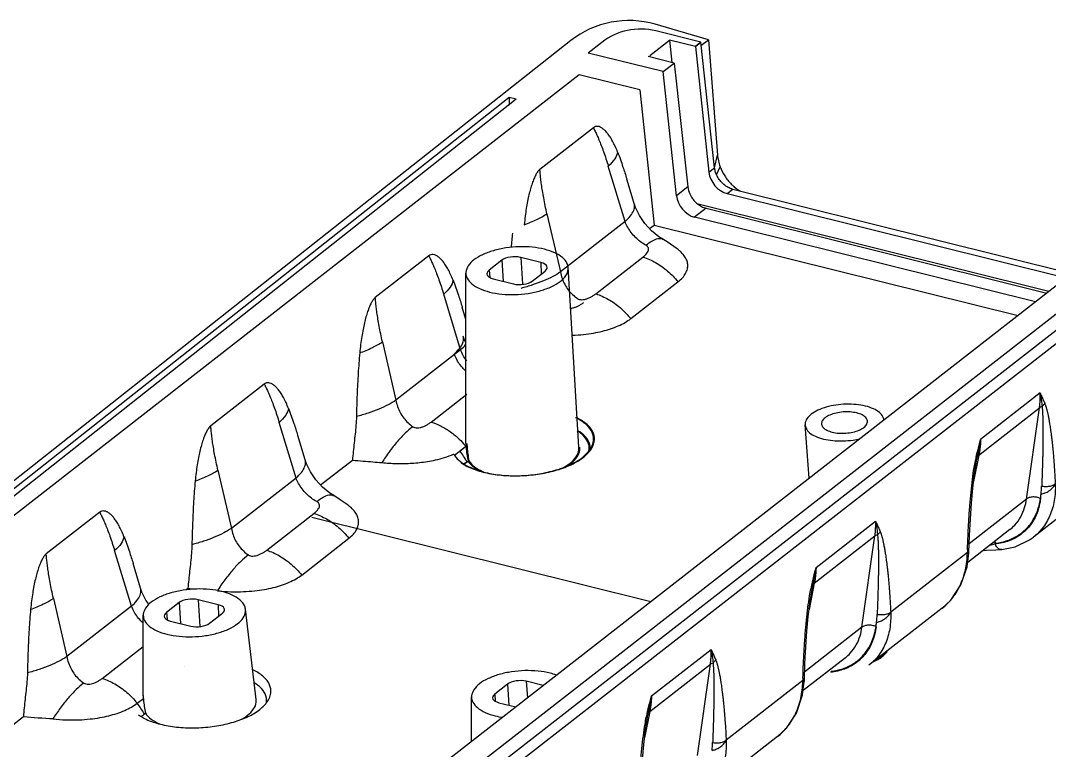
# Model space of a CAD drawing. Header units: inches. Extents: x 3700 to 4563, y 1353 to 2328.
# Drawn here: x 4317.55 to 4350.18, y 1439.65 to 1462.81 of the extents above; entities that cross this region are included whole.
import ezdxf

# ---------------------------------------------------------------- set-up
doc = ezdxf.new("R2010")
doc.units = ezdxf.units.IN
doc.header["$LTSCALE"] = 0.5
doc.layers.add('02___PRT_ALL_AXES', color=7, linetype='Continuous')
doc.layers.add('06___PRT_ALL_SURFS', color=7, linetype='Continuous')

msp = doc.modelspace()

# ---------------------------------------------------------------- linework, layer by layer
at = {"color": 7, "linetype": 'Continuous'}
for p, q in [((4339.367, 1462.207), (4337.676, 1462.696)), ((4334.998, 1462.18), (4300.985, 1435.283)), ((4337.501, 1461.708), (4338.128, 1462.196)), ((4339.126, 1462.128), (4337.694, 1462.484)), ((4338.951, 1461.991), (4338.128, 1462.196)), ((4338.128, 1462.196), (4338.205, 1461.484)), ((4339.367, 1462.207), (4339.65, 1458.543)), ((4335.981, 1462.12), (4335.55, 1461.784)), ((4338.951, 1461.991), (4339.377, 1458.003)), ((4339.557, 1458.143), (4339.126, 1462.128)), ((4337.927, 1461.193), (4335.55, 1461.784)), ((4338.277, 1461.466), (4337.454, 1461.671)), ((4338.277, 1461.466), (4338.707, 1457.537)), ((4335.263, 1461.095), (4301.022, 1434.397)), ((4337.187, 1460.616), (4335.263, 1461.095)), ((4337.187, 1460.616), (4337.644, 1456.325)), ((4333.038, 1460.372), (4300.985, 1435.025)), ((4333.267, 1460.315), (4301.214, 1434.968)), ((4333.267, 1460.315), (4333.038, 1460.372)), ((4335.713, 1459.414), (4334.016, 1458.091)), ((4339.557, 1458.143), (4339.65, 1458.543)), ((4354.975, 1457.969), (4319.004, 1429.923)), ((4336.72, 1456.432), (4336.186, 1458.197)), ((4339.377, 1458.003), (4339.557, 1458.143)), ((4339.62, 1457.918), (4339.733, 1458.175)), ((4337.008, 1457.005), (4336.772, 1457.785)), ((4338.707, 1457.537), (4338.346, 1457.255)), ((4339.957, 1457.322), (4340.136, 1457.462)), ((4339.957, 1457.322), (4350.713, 1454.646)), ((4340.102, 1457.472), (4340.088, 1457.476)), ((4340.136, 1457.462), (4350.892, 1454.786)), ((4350.162, 1454.216), (4339.033, 1456.985)), ((4334.242, 1456.682), (4334.67, 1454.834)), ((4339.287, 1456.856), (4338.925, 1456.574)), ((4339.287, 1456.856), (4350.098, 1454.167)), ((4336.72, 1456.432), (4334.67, 1454.834)), ((4337.499, 1456.212), (4337.644, 1456.325)), ((4337.644, 1456.325), (4349.184, 1453.454)), ((4349.736, 1453.884), (4338.925, 1456.574)), ((4337.914, 1455.873), (4337.915, 1455.873)), ((4330.494, 1455.345), (4328.798, 1454.022)), ((4335.79, 1454.14), (4337.287, 1455.308)), ((4332.812, 1455.205), (4332.405, 1454.888)), ((4332.812, 1455.205), (4332.856, 1454.538)), ((4334.049, 1455.135), (4333.408, 1455.295)), ((4333.408, 1455.295), (4333.463, 1454.443)), ((4334.049, 1455.135), (4334.061, 1454.77)), ((4335.255, 1449.27), (4334.913, 1454.993)), ((4331.672, 1449.387), (4331.671, 1454.8)), ((4332.405, 1454.888), (4332.425, 1454.662)), ((4333.775, 1454.547), (4334.182, 1454.864)), ((4332.493, 1454.529), (4332.493, 1454.529)), ((4332.538, 1454.617), (4333.18, 1454.457)), ((4336.899, 1453.353), (4338.397, 1454.521)), ((4331.587, 1452.801), (4331.586, 1452.801)), ((4331.79, 1452.937), (4331.79, 1452.937)), ((4331.413, 1452.665), (4331.413, 1452.665)), ((4325.276, 1451.277), (4323.579, 1449.954)), ((4349.883, 1450.994), (4347.994, 1449.522)), ((4342.561, 1448.29), (4342.429, 1449.986)), ((4331.304, 1449.013), (4331.674, 1449.301)), ((4331.478, 1449.148), (4331.674, 1449.301)), ((4331.701, 1449.391), (4331.707, 1449.251)), ((4326.572, 1448.868), (4326.572, 1448.868)), ((4327.062, 1448.075), (4328.074, 1448.864)), ((4331.282, 1449.054), (4331.291, 1449.04)), ((4331.71, 1448.807), (4331.741, 1448.831)), ((4347.868, 1448.839), (4347.896, 1448.972)), ((4351.993, 1448.229), (4349.671, 1446.418)), ((4327.478, 1447.736), (4327.478, 1447.736)), ((4320.058, 1447.208), (4318.361, 1445.885)), ((4326.784, 1447.051), (4337.54, 1444.376)), ((4342.776, 1445.453), (4344.665, 1446.926)), ((4326.463, 1445.216), (4327.961, 1446.384)), ((4347.625, 1445.94), (4347.643, 1446.472)), ((4348.458, 1446.199), (4348.474, 1446.23)), ((4347.577, 1445.935), (4345.145, 1444.039)), ((4347.623, 1445.907), (4347.625, 1445.94)), ((4348.664, 1446.026), (4348.664, 1446.026)), ((4342.65, 1444.77), (4342.678, 1444.903)), ((4321.354, 1444.8), (4321.354, 1444.8)), ((4322.786, 1444.741), (4322.856, 1444.796)), ((4322.58, 1444.343), (4322.172, 1444.025)), ((4322.58, 1444.343), (4322.623, 1443.676)), ((4323.817, 1444.273), (4323.175, 1444.433)), ((4323.175, 1444.433), (4323.23, 1443.581)), ((4323.817, 1444.273), (4323.828, 1443.908)), ((4321.439, 1441.386), (4321.438, 1443.938)), ((4322.172, 1444.025), (4322.192, 1443.8)), ((4323.542, 1443.685), (4323.95, 1444.002)), ((4325.022, 1441.269), (4324.681, 1444.131)), ((4346.775, 1444.16), (4344.453, 1442.35)), ((4322.26, 1443.667), (4322.26, 1443.667)), ((4322.305, 1443.755), (4322.947, 1443.595)), ((4337.558, 1441.385), (4339.447, 1442.857)), ((4342.406, 1441.871), (4342.425, 1442.404)), ((4332.992, 1441.753), (4332.584, 1441.435)), ((4332.992, 1441.753), (4333.035, 1441.085)), ((4334.121, 1441.71), (4333.587, 1441.843)), ((4333.587, 1441.843), (4333.621, 1441.32)), ((4342.359, 1441.867), (4339.926, 1439.97)), ((4342.405, 1441.838), (4342.406, 1441.871)), ((4321.245, 1441.147), (4321.441, 1441.301)), ((4331.851, 1439.939), (4331.85, 1441.348)), ((4332.584, 1441.435), (4332.604, 1441.209)), ((4332.717, 1441.164), (4333.251, 1441.032)), ((4316.626, 1439.938), (4317.638, 1440.727)), ((4317.568, 1440.673), (4317.638, 1440.727)), ((4321.477, 1440.806), (4321.508, 1440.831)), ((4337.432, 1440.702), (4337.46, 1440.835)), ((4341.557, 1440.092), (4339.234, 1438.281))]:
    msp.add_line(p, q, dxfattribs=at)
for p, q in [((4339.126, 1462.019), (4339.367, 1462.207)), ((4339.126, 1462.128), (4338.951, 1461.991)), ((4338.951, 1461.991), (4339.126, 1462.128)), ((4337.927, 1461.193), (4338.277, 1461.466)), ((4338.346, 1457.255), (4337.927, 1461.193)), ((4333.038, 1460.372), (4333.038, 1460.133))]:
    msp.add_line(p, q)
for points in [[(4337.562, 1456.142), (4337.35, 1456.375), (4337.176, 1456.628), (4337.053, 1456.878), (4337.008, 1457.005)], [(4337.915, 1455.873), (4337.794, 1455.951), (4337.562, 1456.142)], [(4338.399, 1455.546), (4338.344, 1455.588), (4338.087, 1455.767), (4337.914, 1455.873)], [(4347.643, 1446.472), (4347.67, 1447.004), (4347.704, 1447.501), (4347.747, 1447.972), (4347.803, 1448.441), (4347.868, 1448.839)], [(4348.664, 1446.026), (4349.089, 1446.113), (4349.55, 1446.332), (4349.672, 1446.419)], [(4346.775, 1444.16), (4347.053, 1444.423), (4347.372, 1444.905), (4347.567, 1445.48), (4347.623, 1445.907)], [(4348.075, 1445.998), (4348.181, 1446), (4348.481, 1446.011), (4348.664, 1446.026)], [(4342.425, 1442.404), (4342.452, 1442.935), (4342.486, 1443.432), (4342.529, 1443.904), (4342.585, 1444.372), (4342.65, 1444.771)], [(4341.557, 1440.092), (4341.835, 1440.354), (4342.153, 1440.836), (4342.349, 1441.411), (4342.404, 1441.838)], [(4337.207, 1438.335), (4337.234, 1438.867), (4337.268, 1439.363), (4337.311, 1439.835), (4337.366, 1440.304), (4337.432, 1440.702)]]:
    msp.add_lwpolyline(points, dxfattribs=at)
msp.add_arc((4336.843, 1459.814), 3, 73.8755, 127.9432)
for centre, radius, start, end in [((4337.211, 1460.543), 2, 76.0303, 127.9432), ((4340.28, 1458.041), 0.596, 252.6094, 256.0164), ((4341.094, 1458.626), 1.42, 229.0934, 229.6367), ((4341.089, 1458.619), 1.412, 229.6368, 230.0802), ((4341.281, 1450.44), 6.776, 347.4911, 352.2154), ((4329.421, 1447.498), 2.637, 29.7674, 38.872), ((4329.61, 1447.624), 2.654, 37.8147, 40.1395), ((4336.776, 1452.416), 6.441, 211.4673, 211.6096), ((4331.867, 1449.4), 0.679, 211.9407, 214.8555), ((4332.277, 1449.815), 1.265, 232.1295, 234.9528), ((4332.312, 1449.908), 1.379, 234.6108, 236.539), ((4350.912, 1448.22), 3.146, 166.2635, 168.509), ((4332.382, 1450.016), 1.508, 236.5821, 241.0111), ((4332.447, 1450.13), 1.639, 240.9605, 241.5252), ((4332.93, 1450.177), 1.826, 247.0914, 247.7127), ((4333.851, 1451.177), 2.717, 294.5978, 295.6817), ((4345.741, 1448.215), 4.194, 354.1332, 357.5166), ((4345.612, 1448.227), 4.324, 352.2536, 354.1518), ((4344.542, 1445.99), 3.035, 358.526, 358.9511), ((4380.056, 1445.049), 32.492, 178.3036, 178.4373), ((4336.063, 1446.371), 6.776, 347.4911, 352.2154), ((4345.694, 1444.152), 3.146, 166.2635, 168.509), ((4324.211, 1457.668), 12.943, 263.9891, 265.1742), ((4340.523, 1444.146), 4.194, 354.1332, 357.5166), ((4340.394, 1444.158), 4.324, 352.2536, 354.1518), ((4374.838, 1440.981), 32.492, 178.3036, 178.4373), ((4339.323, 1441.922), 3.035, 358.526, 358.9511), ((4330.844, 1442.302), 6.776, 347.4911, 352.2154), ((4319.188, 1439.497), 2.637, 29.7674, 38.872), ((4318.993, 1453.599), 12.943, 263.9891, 268.1701), ((4322.079, 1441.907), 1.379, 234.6108, 236.539), ((4322.149, 1442.015), 1.508, 236.5821, 241.0111), ((4322.214, 1442.129), 1.639, 240.9605, 241.5252), ((4340.476, 1440.083), 3.146, 166.2635, 168.509), ((4335.303, 1440.078), 4.196, 354.1338, 357.5159)]:
    msp.add_arc(centre, radius, start, end, dxfattribs=at)
for centre, major_axis, ratio, start_param, end_param in [((4339.923, 1457.897), (-0.399, 0.513), 0.735268, 0.871588, 2.390024), ((4339.252, 1457.431), (-0.401, 0.512), 0.733649, 0.868832, 2.387268), ((4338.891, 1457.149), (-0.398, 0.514), 0.735672, 0.872284, 2.39072), ((4333.176, 1455.115), (0.431, 0.026), 0.46419, 0.977817, 2.548308), ((4333.818, 1454.955), (0.431, 0.026), 0.463928, 5.690029, 7.26052), ((4332.769, 1454.797), (0.431, 0.026), 0.463928, 2.548436, 4.118928), ((4333.411, 1454.637), (0.431, 0.026), 0.46419, -2.163776, -0.593284), ((4322.944, 1444.252), (0.431, 0.026), 0.46419, 0.977817, 2.548308), ((4323.585, 1444.093), (0.431, 0.026), 0.463928, 5.690029, 7.26052), ((4322.536, 1443.935), (0.431, 0.026), 0.463928, 2.548436, 4.118928), ((4323.178, 1443.775), (0.431, 0.026), 0.46419, -2.163776, -0.593284), ((4333.356, 1441.662), (0.431, 0.026), 0.46419, 0.977817, 2.548308), ((4332.948, 1441.345), (0.431, 0.026), 0.463928, 2.548436, 4.118928)]:
    msp.add_ellipse(centre, major_axis=major_axis, ratio=ratio, start_param=start_param, end_param=end_param, dxfattribs=at)
for points, start_tangent, end_tangent in [([(4336.482, 1458.639), (4336.403, 1458.825), (4336.323, 1458.985), (4336.244, 1459.12), (4336.165, 1459.231), (4336.086, 1459.32), (4336.007, 1459.388), (4335.931, 1459.433), (4335.855, 1459.454), (4335.782, 1459.449), (4335.713, 1459.414)], (-0.364623, 0.931155), (-0.788621, -0.61488)), ([(4335.713, 1459.414), (4335.768, 1459.303), (4335.828, 1459.174), (4335.892, 1459.025), (4335.961, 1458.853), (4336.035, 1458.654), (4336.112, 1458.43), (4336.186, 1458.197)], (0.461767, -0.887001), (0.289851, -0.957072)), ([(4336.482, 1458.639), (4336.391, 1458.426), (4336.186, 1458.197)], (-0.148715, -0.98888), (-0.746721, -0.665137)), ([(4336.482, 1458.639), (4336.652, 1458.165), (4336.771, 1457.789)], (0.364518, -0.931196), (0.289613, -0.957144)), ([(4339.65, 1458.543), (4339.677, 1458.366), (4339.733, 1458.175)], (0.07474, -0.997203), (0.351547, -0.93617)), ([(4334.016, 1458.091), (4333.951, 1458.021), (4333.888, 1457.921), (4333.829, 1457.795), (4333.772, 1457.645), (4333.719, 1457.475), (4333.671, 1457.287), (4333.626, 1457.08), (4333.586, 1456.852), (4333.551, 1456.604), (4333.521, 1456.334)], (-0.788621, -0.61488), (-0.093222, -0.995645)), ([(4334.242, 1456.682), (4334.186, 1456.939), (4334.138, 1457.185), (4334.099, 1457.409), (4334.069, 1457.609), (4334.046, 1457.788), (4334.028, 1457.948), (4334.016, 1458.091)], (-0.225678, 0.974202), (-0.074854, 0.997194)), ([(4339.62, 1457.918), (4339.579, 1458.028), (4339.557, 1458.143)], (-0.413037, 0.910714), (-0.107485, 0.994207)), ([(4340.088, 1457.476), (4339.956, 1457.537), (4339.82, 1457.64), (4339.705, 1457.769), (4339.62, 1457.918)], (-0.94712, 0.320881), (-0.413037, 0.910714)), ([(4339.733, 1458.175), (4339.879, 1457.884), (4340.089, 1457.622), (4340.164, 1457.552)], (0.351548, -0.93617), (0.755782, -0.654823)), ([(4340.183, 1457.537), (4340.342, 1457.421), (4340.378, 1457.4)], (0.766946, -0.641712), (0.869546, -0.493851)), ([(4336.72, 1456.432), (4336.892, 1456.613), (4336.993, 1456.786), (4337.019, 1456.945), (4337.008, 1457.005)], (0.748982, 0.662591), (-0.290844, 0.95677)), ([(4333.521, 1456.334), (4333.922, 1456.503), (4334.242, 1456.682)], (0.93732, 0.34847), (0.835142, 0.550035)), ([(4337.376, 1455.682), (4337.206, 1455.794), (4337.05, 1455.931), (4336.914, 1456.087), (4336.802, 1456.257), (4336.72, 1456.432)], (-0.869664, 0.493645), (-0.352361, 0.935864)), ([(4334.913, 1454.993), (4334.877, 1455.115), (4334.732, 1455.293), (4334.488, 1455.443), (4334.163, 1455.554), (4333.779, 1455.619), (4333.362, 1455.634), (4332.94, 1455.597), (4332.542, 1455.51), (4332.195, 1455.381), (4331.924, 1455.217)], (-0.124068, 0.992274), (-0.788621, -0.61488)), ([(4337.287, 1455.308), (4337.358, 1455.369), (4337.413, 1455.431), (4337.45, 1455.49), (4337.466, 1455.547), (4337.459, 1455.598), (4337.428, 1455.643), (4337.376, 1455.682)], (0.788603, 0.614903), (-0.869553, 0.493839)), ([(4337.376, 1455.682), (4337.584, 1455.827), (4337.762, 1455.894), (4337.899, 1455.881), (4337.914, 1455.873)], (0.774291, 0.63283), (0.851321, -0.524645)), ([(4331.264, 1454.571), (4331.185, 1454.757), (4331.105, 1454.916), (4331.025, 1455.051), (4330.946, 1455.162), (4330.868, 1455.251), (4330.789, 1455.319), (4330.712, 1455.364), (4330.637, 1455.385), (4330.564, 1455.38), (4330.494, 1455.345)], (-0.364623, 0.931155), (-0.788621, -0.61488)), ([(4330.494, 1455.345), (4330.55, 1455.234), (4330.61, 1455.105), (4330.674, 1454.956), (4330.743, 1454.784), (4330.817, 1454.585), (4330.894, 1454.361), (4330.967, 1454.129)], (0.461767, -0.887001), (0.289851, -0.957072)), ([(4337.287, 1455.308), (4337.689, 1455.132), (4338.066, 1454.864), (4338.397, 1454.521)], (0.954829, -0.297155), (0.625545, -0.780188)), ([(4338.397, 1454.521), (4338.539, 1454.652), (4338.64, 1454.791), (4338.695, 1454.933), (4338.705, 1455.072), (4338.673, 1455.209), (4338.595, 1455.348), (4338.463, 1455.492), (4338.399, 1455.546)], (0.788415, 0.615144), (-0.785653, 0.618667)), ([(4331.924, 1455.217), (4331.745, 1455.03), (4331.672, 1454.832), (4331.671, 1454.8)], (-0.788621, -0.61488), (0.009778, -0.999952)), ([(4334.664, 1454.535), (4334.842, 1454.722), (4334.915, 1454.92), (4334.913, 1454.993)], (0.788621, 0.61488), (-0.124068, 0.992274)), ([(4331.671, 1454.8), (4331.71, 1454.638), (4331.855, 1454.459), (4332.099, 1454.309), (4332.424, 1454.198), (4332.808, 1454.133), (4333.225, 1454.118), (4333.647, 1454.156), (4334.045, 1454.242), (4334.392, 1454.371), (4334.664, 1454.535)], (0.009778, -0.999952), (0.788621, 0.61488)), ([(4334.67, 1454.834), (4334.426, 1454.69), (4334.127, 1454.551), (4333.787, 1454.425), (4333.418, 1454.315)], (-0.827168, -0.561955), (-0.966745, -0.255743)), ([(4334.67, 1454.834), (4334.722, 1454.635), (4334.805, 1454.443), (4334.917, 1454.268), (4335.053, 1454.116), (4335.208, 1453.992)], (0.167623, -0.985851), (0.834957, -0.550315)), ([(4331.264, 1454.571), (4331.173, 1454.357), (4330.967, 1454.129)], (-0.148715, -0.98888), (-0.746721, -0.665137)), ([(4331.264, 1454.571), (4331.434, 1454.096), (4331.553, 1453.72)], (0.364518, -0.931196), (0.289613, -0.957144)), ([(4328.798, 1454.022), (4328.733, 1453.953), (4328.67, 1453.853), (4328.611, 1453.727), (4328.554, 1453.577), (4328.501, 1453.406), (4328.453, 1453.218), (4328.408, 1453.011), (4328.368, 1452.783), (4328.332, 1452.535), (4328.303, 1452.265)], (-0.788621, -0.61488), (-0.093222, -0.995645)), ([(4329.024, 1452.613), (4328.968, 1452.87), (4328.92, 1453.116), (4328.881, 1453.341), (4328.851, 1453.541), (4328.827, 1453.719), (4328.81, 1453.879), (4328.798, 1454.022)], (-0.225678, 0.974202), (-0.074854, 0.997194)), ([(4335.208, 1453.992), (4335.274, 1453.964), (4335.351, 1453.955), (4335.437, 1453.965), (4335.528, 1453.992), (4335.619, 1454.032), (4335.708, 1454.083), (4335.79, 1454.14)], (0.835172, -0.549989), (0.788639, 0.614857)), ([(4335.79, 1454.14), (4336.191, 1453.964), (4336.569, 1453.696), (4336.899, 1453.353)], (0.954828, -0.297158), (0.625547, -0.780187)), ([(4331.298, 1452.228), (4331.47, 1452.408), (4331.571, 1452.581), (4331.598, 1452.74), (4331.586, 1452.8)], (0.748982, 0.662591), (-0.290844, 0.95677)), ([(4328.303, 1452.265), (4328.704, 1452.435), (4329.024, 1452.613)], (0.93732, 0.34847), (0.835142, 0.550035)), ([(4328.303, 1452.265), (4328.254, 1451.619), (4328.22, 1450.946), (4328.2, 1450.246)], (-0.092996, -0.995666), (-0.020299, -0.999794)), ([(4326.045, 1450.502), (4325.966, 1450.688), (4325.887, 1450.848), (4325.807, 1450.982), (4325.728, 1451.094), (4325.649, 1451.183), (4325.571, 1451.251), (4325.494, 1451.295), (4325.419, 1451.317), (4325.346, 1451.312), (4325.276, 1451.277)], (-0.364623, 0.931155), (-0.788621, -0.61488)), ([(4325.276, 1451.277), (4325.332, 1451.166), (4325.392, 1451.036), (4325.456, 1450.888), (4325.525, 1450.716), (4325.599, 1450.516), (4325.676, 1450.293), (4325.749, 1450.06)], (0.461767, -0.887001), (0.289851, -0.957072)), ([(4329.452, 1450.766), (4329.207, 1450.621), (4328.909, 1450.483), (4328.568, 1450.356), (4328.2, 1450.246)], (-0.827168, -0.561955), (-0.966745, -0.255743)), ([(4349.862, 1450.524), (4349.875, 1450.638), (4349.883, 1450.754), (4349.886, 1450.873), (4349.883, 1450.994)], (0.138015, 0.99043), (-0.045444, 0.998967)), ([(4349.883, 1450.994), (4349.932, 1450.886), (4349.981, 1450.775), (4350.03, 1450.662)], (0.413489, -0.910509), (0.386009, -0.922495)), ([(4349.883, 1450.994), (4349.909, 1450.852), (4349.929, 1450.71), (4349.944, 1450.569)], (0.194364, -0.980929), (0.086261, -0.996273)), ([(4326.045, 1450.502), (4325.955, 1450.288), (4325.749, 1450.06)], (-0.148715, -0.98888), (-0.746721, -0.665137)), ([(4326.045, 1450.502), (4326.216, 1450.028), (4326.335, 1449.651)], (0.364518, -0.931196), (0.289613, -0.957144)), ([(4344.926, 1450.134), (4344.897, 1450.239), (4344.785, 1450.376), (4344.598, 1450.491), (4344.348, 1450.577), (4344.052, 1450.627), (4343.73, 1450.638), (4343.405, 1450.61), (4343.099, 1450.543), (4342.832, 1450.444), (4342.623, 1450.317)], (-0.060769, 0.697357), (-0.552034, -0.430416)), ([(4349.862, 1450.524), (4349.899, 1450.549), (4349.944, 1450.569)], (0.763922, 0.645308), (0.944381, 0.328852)), ([(4349.944, 1450.569), (4349.948, 1450.528), (4349.952, 1450.488), (4349.955, 1450.45), (4349.957, 1450.414), (4349.959, 1450.378), (4349.961, 1450.34), (4349.963, 1450.301), (4349.964, 1450.258), (4349.966, 1450.21), (4349.968, 1450.158), (4349.969, 1450.1), (4349.97, 1450.037), (4349.971, 1449.969), (4349.972, 1449.895), (4349.973, 1449.816), (4349.973, 1449.73), (4349.973, 1449.638), (4349.972, 1449.537), (4349.971, 1449.428), (4349.97, 1449.309), (4349.968, 1449.179), (4349.965, 1449.034), (4349.961, 1448.873), (4349.956, 1448.691), (4349.949, 1448.49), (4349.941, 1448.271), (4349.932, 1448.033)], (0.111154, -0.993803), (-0.042906, -0.999079)), ([(4350.03, 1450.662), (4350.006, 1450.629), (4349.977, 1450.597), (4349.944, 1450.569)], (-0.527447, -0.849588), (-0.792602, -0.609739)), ([(4350.03, 1450.662), (4350.044, 1450.624), (4350.057, 1450.588), (4350.069, 1450.552), (4350.079, 1450.518), (4350.088, 1450.483), (4350.098, 1450.447), (4350.107, 1450.409), (4350.117, 1450.368), (4350.127, 1450.321), (4350.138, 1450.27), (4350.149, 1450.213), (4350.161, 1450.151), (4350.173, 1450.083), (4350.185, 1450.01), (4350.197, 1449.931), (4350.21, 1449.846), (4350.223, 1449.753), (4350.236, 1449.651), (4350.249, 1449.541), (4350.263, 1449.42), (4350.277, 1449.288), (4350.291, 1449.14), (4350.306, 1448.975), (4350.321, 1448.788), (4350.335, 1448.58), (4350.35, 1448.354), (4350.363, 1448.108)], (0.385924, -0.922531), (0.048744, -0.998811)), ([(4328.2, 1450.246), (4328.185, 1449.971), (4328.158, 1449.69), (4328.127, 1449.41), (4328.097, 1449.133), (4328.074, 1448.864)], (-0.020303, -0.999794), (-0.072252, -0.997386)), ([(4335.665, 1449.302), (4335.715, 1449.471), (4335.677, 1449.736), (4335.497, 1449.98), (4335.186, 1450.19), (4335.145, 1450.21)], (0.42572, 0.904855), (-0.902635, 0.430407)), ([(4335.695, 1449.302), (4335.741, 1449.446), (4335.716, 1449.712), (4335.548, 1449.961), (4335.246, 1450.175), (4335.176, 1450.21)], (0.426368, 0.90455), (-0.902175, 0.43137)), ([(4342.623, 1450.317), (4342.486, 1450.173), (4342.429, 1450.021), (4342.429, 1449.986)], (-0.552034, -0.430416), (0.034136, -0.699167)), ([(4343.064, 1450.208), (4342.974, 1450.106), (4342.951, 1450.012)], (-0.552034, -0.430416), (0.033967, -0.699175)), ([(4344.404, 1450.098), (4344.403, 1450.11), (4344.354, 1450.211), (4344.238, 1450.297), (4344.067, 1450.359), (4343.859, 1450.391), (4343.632, 1450.391), (4343.41, 1450.357), (4343.215, 1450.294), (4343.064, 1450.208)], (-0.033967, 0.699175), (-0.552034, -0.430416)), ([(4344.292, 1449.902), (4344.382, 1450.004), (4344.404, 1450.098)], (0.552034, 0.430416), (-0.033967, 0.699175)), ([(4323.579, 1449.954), (4323.514, 1449.884), (4323.452, 1449.784), (4323.393, 1449.658), (4323.336, 1449.508), (4323.283, 1449.338), (4323.234, 1449.15), (4323.19, 1448.942), (4323.15, 1448.715), (4323.114, 1448.466), (4323.085, 1448.197)], (-0.788621, -0.61488), (-0.093222, -0.995645)), ([(4323.806, 1448.545), (4323.75, 1448.802), (4323.701, 1449.048), (4323.663, 1449.272), (4323.632, 1449.472), (4323.609, 1449.651), (4323.592, 1449.811), (4323.579, 1449.954)], (-0.225678, 0.974202), (-0.074854, 0.997194)), ([(4329.99, 1449.924), (4329.748, 1449.716), (4329.495, 1449.448), (4329.244, 1449.133), (4329.006, 1448.784)], (-0.802292, -0.596931), (-0.533559, -0.845763)), ([(4330.571, 1450.072), (4330.883, 1449.944), (4331.183, 1449.761), (4331.461, 1449.527), (4331.64, 1449.335)], (0.954828, -0.297158), (0.64466, -0.764469)), ([(4335.576, 1449.151), (4335.579, 1449.314), (4335.469, 1449.557), (4335.228, 1449.771), (4335.195, 1449.792)], (0.183963, 0.982933), (-0.853594, 0.520939)), ([(4335.603, 1449.14), (4335.612, 1449.292), (4335.512, 1449.539), (4335.281, 1449.757), (4335.227, 1449.791)], (0.209753, 0.977754), (-0.852567, 0.522618)), ([(4342.951, 1450.012), (4342.952, 1450), (4343.002, 1449.899), (4343.118, 1449.813), (4343.288, 1449.751), (4343.497, 1449.719), (4343.723, 1449.72), (4343.945, 1449.753), (4344.141, 1449.816), (4344.292, 1449.902)], (0.033967, -0.699175), (0.552034, 0.430416)), ([(4347.856, 1448.967), (4347.902, 1449.154), (4347.948, 1449.339), (4347.994, 1449.522)], (0.234056, 0.972223), (0.245906, 0.969294)), ([(4347.994, 1449.522), (4347.989, 1449.394), (4347.977, 1449.269), (4347.961, 1449.146), (4347.94, 1449.025)], (-0.024323, -0.999704), (-0.19809, -0.980184)), ([(4331.672, 1449.389), (4331.677, 1449.257), (4331.702, 1449.049), (4331.741, 1448.831)], (0.000973, -1), (0.188259, -0.982119)), ([(4331.707, 1449.252), (4331.73, 1449.06), (4331.765, 1448.841)], (0.081083, -0.996707), (0.170335, -0.985386)), ([(4334.978, 1448.764), (4335.172, 1448.966), (4335.255, 1449.179), (4335.254, 1449.27)], (0.788621, 0.61488), (-0.121594, 0.99258)), ([(4334.993, 1448.726), (4335, 1448.729), (4335.365, 1448.951), (4335.609, 1449.204), (4335.665, 1449.302)], (0.901997, 0.431742), (0.42572, 0.904855)), ([(4335.008, 1448.765), (4335.201, 1448.967), (4335.284, 1449.179), (4335.284, 1449.271)], (0.788621, 0.61488), (-0.121594, 0.99258)), ([(4335.028, 1448.729), (4335.362, 1448.926), (4335.62, 1449.178), (4335.695, 1449.302)], (0.901168, 0.433469), (0.426368, 0.90455)), ([(4326.284, 1448.295), (4326.455, 1448.475), (4326.557, 1448.649), (4326.583, 1448.808), (4326.572, 1448.868)], (0.748982, 0.662591), (-0.290844, 0.95677)), ([(4328.074, 1448.864), (4328.409, 1448.833), (4328.721, 1448.809), (4329.006, 1448.784)], (0.9944, -0.105681), (0.995091, -0.098967)), ([(4329.006, 1448.784), (4329.239, 1448.765), (4329.478, 1448.755), (4329.72, 1448.755), (4329.962, 1448.765), (4330.203, 1448.786), (4330.45, 1448.819), (4330.711, 1448.87), (4330.99, 1448.945), (4331.282, 1449.054)], (0.995093, -0.098944), (0.916379, 0.400312)), ([(4331.309, 1449.011), (4331.5, 1448.816)], (0.5713, -0.820742), (0.789234, -0.614093)), ([(4331.607, 1448.734), (4331.646, 1448.761), (4331.71, 1448.807)], (0.833563, 0.552424), (0.788832, 0.614608)), ([(4331.609, 1448.753), (4331.642, 1448.77), (4331.765, 1448.841)], (0.890266, 0.45544), (0.849171, 0.528118)), ([(4331.741, 1448.831), (4331.921, 1448.645), (4332.183, 1448.498)], (0.534197, -0.84536), (0.919523, -0.393036)), ([(4331.765, 1448.841), (4331.942, 1448.652), (4332.219, 1448.496)], (0.517625, -0.855608), (0.921121, -0.389277)), ([(4347.579, 1446.011), (4347.596, 1446.464), (4347.621, 1446.957), (4347.653, 1447.418), (4347.691, 1447.848), (4347.735, 1448.251), (4347.789, 1448.625), (4347.829, 1448.847)], (0.029604, 0.999562), (0.200186, 0.979758)), ([(4347.856, 1448.967), (4347.875, 1448.967), (4347.888, 1448.969), (4347.896, 1448.972)], (0.999265, -0.038331), (0.758146, 0.652085)), ([(4347.896, 1448.972), (4347.913, 1449), (4347.94, 1449.025)], (0.35928, 0.93323), (0.814255, 0.580507)), ([(4323.085, 1448.197), (4323.486, 1448.366), (4323.806, 1448.545)], (0.93732, 0.34847), (0.835142, 0.550035)), ([(4331.55, 1448.779), (4331.682, 1448.697)], (0.81852, -0.574478), (0.875531, -0.483162)), ([(4331.665, 1448.689), (4331.873, 1448.593), (4332.333, 1448.455), (4332.864, 1448.379), (4333.432, 1448.371), (4334.001, 1448.429), (4334.535, 1448.551), (4334.993, 1448.726)], (0.879018, -0.476788), (0.901997, 0.431742)), ([(4331.682, 1448.697), (4331.845, 1448.617), (4332.295, 1448.471), (4332.821, 1448.386), (4333.389, 1448.368), (4333.963, 1448.419), (4334.505, 1448.534), (4334.982, 1448.707)], (0.875531, -0.483162), (0.909207, 0.416345)), ([(4334.786, 1448.639), (4334.978, 1448.764)], (0.875026, 0.484076), (0.788621, 0.61488)), ([(4334.812, 1448.637), (4335.008, 1448.765)], (0.876146, 0.482045), (0.788621, 0.61488)), ([(4323.085, 1448.197), (4323.035, 1447.551), (4323.002, 1446.877), (4322.982, 1446.178)], (-0.092996, -0.995666), (-0.020299, -0.999794)), ([(4350.363, 1448.108), (4350.331, 1447.578), (4350.192, 1447.101), (4349.951, 1446.697), (4349.672, 1446.419)], (0.038773, -0.999248), (-0.78778, -0.615957)), ([(4349.914, 1447.786), (4350.036, 1447.821), (4350.164, 1447.888), (4350.279, 1447.986), (4350.363, 1448.108)], (0.985794, 0.167959), (0.442217, 0.896908)), ([(4350.363, 1448.108), (4350.279, 1448.057), (4350.169, 1448.025), (4350.047, 1448.017), (4349.932, 1448.033)], (-0.747885, -0.663828), (-0.967911, 0.251292)), ([(4326.939, 1447.545), (4327.148, 1447.689), (4327.325, 1447.757), (4327.463, 1447.744), (4327.478, 1447.735)], (0.774291, 0.63283), (0.851321, -0.524645)), ([(4349.897, 1447.644), (4349.787, 1447.193), (4349.576, 1446.809), (4349.276, 1446.507), (4348.899, 1446.301), (4348.458, 1446.199)], (-0.128704, -0.991683), (-0.994748, -0.102356)), ([(4348.474, 1446.23), (4348.841, 1446.31), (4349.182, 1446.473), (4349.472, 1446.715), (4349.688, 1447.015), (4349.825, 1447.339), (4349.897, 1447.644)], (0.993648, 0.112531), (0.140927, 0.99002)), ([(4349.897, 1447.644), (4349.777, 1447.683), (4349.652, 1447.693), (4349.537, 1447.673), (4349.45, 1447.627)], (-0.899661, 0.436589), (-0.763922, -0.645308)), ([(4320.827, 1446.433), (4320.748, 1446.62), (4320.669, 1446.779), (4320.589, 1446.914), (4320.51, 1447.025), (4320.431, 1447.114), (4320.353, 1447.182), (4320.276, 1447.227), (4320.201, 1447.248), (4320.127, 1447.243), (4320.058, 1447.208)], (-0.364623, 0.931155), (-0.788621, -0.61488)), ([(4320.058, 1447.208), (4320.114, 1447.097), (4320.174, 1446.968), (4320.238, 1446.819), (4320.307, 1446.647), (4320.381, 1446.448), (4320.457, 1446.224), (4320.531, 1445.991)], (0.461767, -0.887001), (0.289851, -0.957072)), ([(4326.851, 1447.171), (4327.252, 1446.995), (4327.63, 1446.727), (4327.961, 1446.384)], (0.954829, -0.297155), (0.625545, -0.780188)), ([(4327.961, 1446.384), (4328.103, 1446.514), (4328.203, 1446.654), (4328.258, 1446.796), (4328.268, 1446.935), (4328.236, 1447.072), (4328.159, 1447.211), (4328.027, 1447.355), (4327.963, 1447.409)], (0.788415, 0.615144), (-0.785653, 0.618667)), ([(4344.644, 1446.456), (4344.657, 1446.569), (4344.665, 1446.685), (4344.668, 1446.804), (4344.665, 1446.926)], (0.138015, 0.99043), (-0.045444, 0.998967)), ([(4344.665, 1446.926), (4344.714, 1446.817), (4344.763, 1446.707), (4344.812, 1446.593)], (0.413489, -0.910509), (0.386009, -0.922495)), ([(4344.665, 1446.926), (4344.69, 1446.783), (4344.711, 1446.642), (4344.726, 1446.5)], (0.194364, -0.980929), (0.086261, -0.996273)), ([(4324.234, 1446.697), (4323.989, 1446.553), (4323.691, 1446.414), (4323.35, 1446.287), (4322.982, 1446.178)], (-0.827168, -0.561955), (-0.966745, -0.255743)), ([(4344.644, 1446.456), (4344.681, 1446.481), (4344.726, 1446.5)], (0.763922, 0.645308), (0.944381, 0.328852)), ([(4344.726, 1446.5), (4344.73, 1446.459), (4344.734, 1446.42), (4344.736, 1446.382), (4344.739, 1446.345), (4344.741, 1446.309), (4344.743, 1446.272), (4344.745, 1446.232), (4344.746, 1446.189), (4344.748, 1446.142), (4344.749, 1446.089), (4344.751, 1446.032), (4344.752, 1445.969), (4344.753, 1445.9), (4344.754, 1445.826), (4344.754, 1445.747), (4344.755, 1445.662), (4344.755, 1445.569), (4344.754, 1445.469), (4344.753, 1445.359), (4344.752, 1445.24), (4344.749, 1445.11), (4344.746, 1444.966), (4344.743, 1444.804), (4344.737, 1444.622), (4344.731, 1444.421), (4344.723, 1444.202), (4344.713, 1443.964)], (0.111154, -0.993803), (-0.042906, -0.999079)), ([(4344.812, 1446.593), (4344.788, 1446.56), (4344.759, 1446.529), (4344.726, 1446.5)], (-0.527447, -0.849588), (-0.792602, -0.609739)), ([(4344.812, 1446.593), (4344.826, 1446.556), (4344.839, 1446.519), (4344.85, 1446.484), (4344.861, 1446.449), (4344.87, 1446.414), (4344.88, 1446.379), (4344.889, 1446.341), (4344.899, 1446.299), (4344.909, 1446.253), (4344.92, 1446.201), (4344.931, 1446.145), (4344.943, 1446.083), (4344.954, 1446.015), (4344.967, 1445.942), (4344.979, 1445.863), (4344.992, 1445.777), (4345.004, 1445.684), (4345.017, 1445.583), (4345.031, 1445.472), (4345.045, 1445.352), (4345.058, 1445.219), (4345.073, 1445.072), (4345.087, 1444.906), (4345.102, 1444.719), (4345.117, 1444.512), (4345.131, 1444.286), (4345.145, 1444.039)], (0.385924, -0.922531), (0.048744, -0.998811)), ([(4320.827, 1446.433), (4320.737, 1446.22), (4320.531, 1445.991)], (-0.148715, -0.98888), (-0.746721, -0.665137)), ([(4320.827, 1446.433), (4320.997, 1445.959), (4321.117, 1445.583)], (0.364518, -0.931196), (0.289613, -0.957144)), ([(4322.982, 1446.178), (4322.967, 1445.903), (4322.94, 1445.622), (4322.909, 1445.341), (4322.879, 1445.065), (4322.856, 1444.796)], (-0.020303, -0.999794), (-0.072252, -0.997386)), ([(4322.982, 1446.178), (4322.967, 1445.903), (4322.94, 1445.622), (4322.909, 1445.341), (4322.879, 1445.065), (4322.856, 1444.796)], (-0.020303, -0.999794), (-0.072252, -0.997386)), ([(4348.458, 1446.199), (4348.282, 1446.157)], (-0.963113, -0.269098), (-0.980062, -0.198691)), ([(4348.664, 1446.026), (4348.661, 1446.025), (4348.583, 1446.042), (4348.512, 1446.103), (4348.457, 1446.199)], (-0.994494, -0.104794), (-0.366286, 0.930502)), ([(4318.361, 1445.885), (4318.296, 1445.816), (4318.234, 1445.716), (4318.174, 1445.59), (4318.118, 1445.44), (4318.065, 1445.269), (4318.016, 1445.081), (4317.972, 1444.874), (4317.931, 1444.646), (4317.896, 1444.398), (4317.866, 1444.128)], (-0.788621, -0.61488), (-0.093222, -0.995645)), ([(4318.588, 1444.476), (4318.531, 1444.733), (4318.483, 1444.979), (4318.444, 1445.203), (4318.414, 1445.404), (4318.391, 1445.582), (4318.374, 1445.742), (4318.361, 1445.885)], (-0.225678, 0.974202), (-0.074854, 0.997194)), ([(4324.772, 1445.855), (4324.529, 1445.648), (4324.277, 1445.38), (4324.025, 1445.064), (4323.788, 1444.715)], (-0.802292, -0.596931), (-0.533559, -0.845763)), ([(4325.353, 1446.003), (4325.755, 1445.827), (4326.132, 1445.559), (4326.463, 1445.216)], (0.954828, -0.297158), (0.625547, -0.780187)), ([(4346.775, 1444.16), (4347.073, 1444.451), (4347.341, 1444.875), (4347.511, 1445.375), (4347.576, 1445.912)], (0.788364, 0.615209), (0.025728, 0.999669)), ([(4347.576, 1445.935), (4347.587, 1445.931)], (0.920715, -0.390235), (0.961545, -0.274648)), ([(4347.577, 1445.935), (4347.622, 1445.985)], (0.82736, 0.561672), (0.358151, 0.933664)), ([(4347.587, 1445.931), (4347.619, 1445.913), (4347.618, 1445.908)], (0.961545, -0.274648), (-0.347315, -0.937749)), ([(4347.622, 1445.985), (4347.626, 1446.009)], (0.358151, 0.933664), (0.01968, 0.999806)), ([(4323.788, 1444.715), (4324.218, 1444.688), (4324.617, 1444.69), (4324.969, 1444.715), (4325.281, 1444.759), (4325.562, 1444.818), (4325.824, 1444.894), (4326.067, 1444.987), (4326.283, 1445.096), (4326.463, 1445.216)], (0.995093, -0.098944), (0.788826, 0.614617)), ([(4342.638, 1444.899), (4342.684, 1445.086), (4342.73, 1445.27), (4342.776, 1445.453)], (0.234056, 0.972223), (0.245906, 0.969294)), ([(4342.776, 1445.453), (4342.77, 1445.326), (4342.759, 1445.2), (4342.743, 1445.077), (4342.721, 1444.956)], (-0.024323, -0.999704), (-0.19809, -0.980184)), ([(4342.638, 1444.899), (4342.657, 1444.899), (4342.67, 1444.9), (4342.678, 1444.903)], (0.999265, -0.038331), (0.758146, 0.652085)), ([(4342.678, 1444.903), (4342.694, 1444.932), (4342.721, 1444.956)], (0.35928, 0.93323), (0.814255, 0.580507)), ([(4321.065, 1444.227), (4321.237, 1444.407), (4321.338, 1444.58), (4321.365, 1444.739), (4321.353, 1444.799)], (0.748982, 0.662591), (-0.290844, 0.95677)), ([(4324.68, 1444.131), (4324.645, 1444.252), (4324.499, 1444.431), (4324.255, 1444.581), (4323.931, 1444.692), (4323.546, 1444.757), (4323.129, 1444.772), (4322.707, 1444.734), (4322.309, 1444.648), (4321.963, 1444.519), (4321.691, 1444.355)], (-0.124068, 0.992274), (-0.788621, -0.61488)), ([(4342.361, 1441.943), (4342.377, 1442.395), (4342.403, 1442.889), (4342.435, 1443.349), (4342.473, 1443.779), (4342.517, 1444.182), (4342.571, 1444.556), (4342.611, 1444.778)], (0.029604, 0.999562), (0.200186, 0.979758)), ([(4317.866, 1444.128), (4318.267, 1444.297), (4318.588, 1444.476)], (0.93732, 0.34847), (0.835142, 0.550035)), ([(4321.691, 1444.355), (4321.512, 1444.168), (4321.439, 1443.97), (4321.438, 1443.938)], (-0.788621, -0.61488), (0.009778, -0.999952)), ([(4317.866, 1444.128), (4317.817, 1443.482), (4317.784, 1442.809), (4317.764, 1442.109)], (-0.092996, -0.995666), (-0.020299, -0.999794)), ([(4321.438, 1443.938), (4321.477, 1443.775), (4321.623, 1443.597), (4321.866, 1443.447), (4322.191, 1443.336), (4322.575, 1443.271), (4322.993, 1443.256), (4323.415, 1443.293), (4323.812, 1443.38), (4324.159, 1443.509), (4324.431, 1443.673)], (0.009778, -0.999952), (0.788621, 0.61488)), ([(4324.431, 1443.673), (4324.609, 1443.86), (4324.682, 1444.058), (4324.68, 1444.131)], (0.788621, 0.61488), (-0.124068, 0.992274)), ([(4345.145, 1444.039), (4345.112, 1443.509), (4344.973, 1443.033), (4344.733, 1442.628), (4344.454, 1442.351)], (0.038773, -0.999248), (-0.78778, -0.615957)), ([(4344.695, 1443.718), (4344.817, 1443.752), (4344.946, 1443.82), (4345.061, 1443.918), (4345.145, 1444.039)], (0.985794, 0.167959), (0.442217, 0.896908)), ([(4345.145, 1444.039), (4345.061, 1443.988), (4344.951, 1443.957), (4344.829, 1443.948), (4344.713, 1443.964)], (-0.747885, -0.663828), (-0.967911, 0.251292)), ([(4344.678, 1443.575), (4344.569, 1443.125), (4344.358, 1442.74), (4344.057, 1442.439), (4343.681, 1442.233), (4343.239, 1442.13)], (-0.128704, -0.991683), (-0.994748, -0.102356)), ([(4343.256, 1442.161), (4343.622, 1442.242), (4343.964, 1442.405), (4344.253, 1442.646), (4344.47, 1442.947), (4344.607, 1443.271), (4344.678, 1443.575)], (0.993648, 0.112531), (0.140927, 0.99002)), ([(4344.678, 1443.575), (4344.559, 1443.615), (4344.434, 1443.625), (4344.319, 1443.605), (4344.232, 1443.558)], (-0.899661, 0.436589), (-0.763922, -0.645308)), ([(4319.016, 1442.628), (4318.771, 1442.484), (4318.472, 1442.346), (4318.132, 1442.219), (4317.764, 1442.109)], (-0.827168, -0.561955), (-0.966745, -0.255743)), ([(4339.426, 1442.387), (4339.439, 1442.501), (4339.447, 1442.617), (4339.449, 1442.736), (4339.447, 1442.857)], (0.138015, 0.99043), (-0.045444, 0.998967)), ([(4339.447, 1442.857), (4339.496, 1442.749), (4339.545, 1442.638), (4339.593, 1442.525)], (0.413489, -0.910509), (0.386009, -0.922495)), ([(4339.447, 1442.857), (4339.472, 1442.715), (4339.493, 1442.573), (4339.508, 1442.432)], (0.194364, -0.980929), (0.086261, -0.996273)), ([(4344.607, 1442.468), (4344.654, 1442.489), (4344.81, 1442.578), (4344.936, 1442.679), (4345.028, 1442.79), (4345.036, 1442.802)], (0.914059, 0.405581), (0.513988, 0.857797)), ([(4344.656, 1442.508), (4344.809, 1442.595), (4344.935, 1442.697), (4345.008, 1442.779)], (0.898997, 0.437954), (0.591654, 0.806192)), ([(4339.426, 1442.387), (4339.463, 1442.412), (4339.508, 1442.432)], (0.763922, 0.645308), (0.944381, 0.328852)), ([(4339.508, 1442.432), (4339.512, 1442.391), (4339.515, 1442.351), (4339.518, 1442.313), (4339.521, 1442.277), (4339.523, 1442.24), (4339.525, 1442.203), (4339.526, 1442.164), (4339.528, 1442.121), (4339.53, 1442.073), (4339.531, 1442.021), (4339.533, 1441.963), (4339.534, 1441.9), (4339.535, 1441.832), (4339.536, 1441.758), (4339.536, 1441.679), (4339.537, 1441.593), (4339.536, 1441.501), (4339.536, 1441.4), (4339.535, 1441.291), (4339.533, 1441.172), (4339.531, 1441.042), (4339.528, 1440.897), (4339.524, 1440.736), (4339.519, 1440.554), (4339.513, 1440.352), (4339.505, 1440.134), (4339.495, 1439.896)], (0.111154, -0.993803), (-0.042906, -0.999079)), ([(4339.593, 1442.525), (4339.569, 1442.491), (4339.541, 1442.46), (4339.508, 1442.432)], (-0.527447, -0.849588), (-0.792602, -0.609739)), ([(4339.593, 1442.525), (4339.608, 1442.487), (4339.621, 1442.45), (4339.632, 1442.415), (4339.642, 1442.38), (4339.652, 1442.346), (4339.661, 1442.31), (4339.671, 1442.272), (4339.681, 1442.23), (4339.691, 1442.184), (4339.702, 1442.133), (4339.713, 1442.076), (4339.724, 1442.014), (4339.736, 1441.946), (4339.748, 1441.873), (4339.761, 1441.794), (4339.773, 1441.708), (4339.786, 1441.615), (4339.799, 1441.514), (4339.813, 1441.404), (4339.826, 1441.283), (4339.84, 1441.151), (4339.855, 1441.003), (4339.869, 1440.838), (4339.884, 1440.651), (4339.899, 1440.443), (4339.913, 1440.217), (4339.926, 1439.97)], (0.385924, -0.922531), (0.048744, -0.998811)), ([(4317.764, 1442.109), (4317.749, 1441.834), (4317.722, 1441.553), (4317.69, 1441.273), (4317.661, 1440.996), (4317.638, 1440.727)], (-0.020303, -0.999794), (-0.072252, -0.997386)), ([(4317.764, 1442.109), (4317.749, 1441.834), (4317.722, 1441.553), (4317.69, 1441.273), (4317.661, 1440.996), (4317.638, 1440.727)], (-0.020303, -0.999794), (-0.072252, -0.997386)), ([(4320.135, 1441.935), (4320.537, 1441.759), (4320.914, 1441.491), (4321.245, 1441.147)], (0.954828, -0.297158), (0.625547, -0.780187)), ([(4325.432, 1441.301), (4325.482, 1441.47), (4325.444, 1441.735), (4325.264, 1441.979), (4324.953, 1442.189), (4324.912, 1442.209)], (0.42572, 0.904855), (-0.902635, 0.430407)), ([(4334.541, 1442.042), (4334.343, 1442.102), (4333.958, 1442.167), (4333.541, 1442.181), (4333.119, 1442.144), (4332.721, 1442.058), (4332.375, 1441.928), (4332.103, 1441.764)], (-0.94077, 0.339045), (-0.788621, -0.61488)), ([(4342.403, 1441.916), (4342.408, 1441.941)], (0.358151, 0.933664), (0.01968, 0.999806)), ([(4319.554, 1441.787), (4319.311, 1441.579), (4319.058, 1441.311), (4318.807, 1440.995), (4318.57, 1440.647)], (-0.802292, -0.596931), (-0.533559, -0.845763)), ([(4325.343, 1441.151), (4325.346, 1441.313), (4325.236, 1441.556), (4324.995, 1441.77), (4324.962, 1441.791)], (0.183963, 0.982933), (-0.853594, 0.520939)), ([(4332.103, 1441.764), (4331.925, 1441.577), (4331.852, 1441.38), (4331.85, 1441.348)], (-0.788621, -0.61488), (0.009778, -0.999952)), ([(4341.557, 1440.092), (4341.855, 1440.383), (4342.122, 1440.807), (4342.293, 1441.306), (4342.358, 1441.844)], (0.788364, 0.615209), (0.025728, 0.999669)), ([(4342.358, 1441.866), (4342.368, 1441.863)], (0.920715, -0.390235), (0.961545, -0.274648)), ([(4342.359, 1441.867), (4342.403, 1441.916)], (0.82736, 0.561672), (0.358151, 0.933664)), ([(4342.368, 1441.863), (4342.401, 1441.844), (4342.4, 1441.84)], (0.961545, -0.274648), (-0.347314, -0.937749)), ([(4321.439, 1441.388), (4321.444, 1441.256), (4321.47, 1441.048), (4321.508, 1440.831)], (0.000973, -1), (0.188259, -0.982119)), ([(4324.76, 1440.725), (4324.767, 1440.728), (4325.133, 1440.95), (4325.376, 1441.203), (4325.432, 1441.301)], (0.901997, 0.431742), (0.42572, 0.904855)), ([(4331.85, 1441.348), (4331.889, 1441.185), (4332.035, 1441.007), (4332.278, 1440.857), (4332.603, 1440.746), (4332.833, 1440.7)], (0.009778, -0.999952), (0.98852, -0.151091)), ([(4337.42, 1440.83), (4337.465, 1441.017), (4337.512, 1441.202), (4337.558, 1441.385)], (0.234056, 0.972223), (0.245906, 0.969294)), ([(4337.558, 1441.385), (4337.552, 1441.257), (4337.541, 1441.132), (4337.525, 1441.009), (4337.503, 1440.888)], (-0.024323, -0.999704), (-0.19809, -0.980184)), ([(4318.57, 1440.647), (4319, 1440.619), (4319.399, 1440.621), (4319.751, 1440.647), (4320.063, 1440.691), (4320.344, 1440.75), (4320.606, 1440.825), (4320.849, 1440.918), (4321.065, 1441.027), (4321.245, 1441.147)], (0.995093, -0.098944), (0.788826, 0.614617)), ([(4324.745, 1440.764), (4324.939, 1440.965), (4325.022, 1441.178), (4325.021, 1441.269)], (0.788621, 0.61488), (-0.121594, 0.99258)), ([(4321.374, 1440.733), (4321.414, 1440.76), (4321.477, 1440.806)], (0.833563, 0.552424), (0.788832, 0.614608)), ([(4321.432, 1440.688), (4321.64, 1440.592), (4322.1, 1440.454), (4322.631, 1440.379), (4323.199, 1440.37), (4323.768, 1440.428), (4324.302, 1440.55), (4324.76, 1440.725)], (0.879018, -0.476788), (0.901997, 0.431742)), ([(4321.508, 1440.831), (4321.688, 1440.644), (4321.95, 1440.497)], (0.534197, -0.84536), (0.919523, -0.393036)), ([(4324.553, 1440.638), (4324.745, 1440.764)], (0.875026, 0.484076), (0.788621, 0.61488)), ([(4337.143, 1437.874), (4337.159, 1438.327), (4337.185, 1438.82), (4337.217, 1439.28), (4337.254, 1439.711), (4337.299, 1440.114), (4337.353, 1440.488), (4337.393, 1440.71)], (0.029604, 0.999562), (0.200186, 0.979758)), ([(4337.42, 1440.83), (4337.439, 1440.83), (4337.452, 1440.832), (4337.46, 1440.835)], (0.999265, -0.038331), (0.758146, 0.652085)), ([(4337.46, 1440.835), (4337.476, 1440.863), (4337.503, 1440.888)], (0.35928, 0.93323), (0.814255, 0.580507)), ([(4339.927, 1439.971), (4339.894, 1439.44), (4339.755, 1438.964), (4339.515, 1438.56), (4339.236, 1438.282)], (0.038773, -0.999248), (-0.78778, -0.615957)), ([(4339.477, 1439.649), (4339.599, 1439.684), (4339.727, 1439.751), (4339.842, 1439.849), (4339.927, 1439.971)], (0.985794, 0.167959), (0.442218, 0.896907)), ([(4339.927, 1439.971), (4339.843, 1439.92), (4339.733, 1439.888), (4339.611, 1439.88), (4339.495, 1439.896)], (-0.747886, -0.663828), (-0.967911, 0.251292))]:
    msp.add_spline(points, degree=3, dxfattribs=dict(at, start_tangent=start_tangent, end_tangent=end_tangent))
for points in [[(4333.144, 1456.062), (4333.13, 1455.914), (4333.118, 1455.766), (4333.107, 1455.618)], [(4331.502, 1452.364), (4331.563, 1452.418), (4331.621, 1452.476), (4331.671, 1452.541)], [(4344.926, 1450.134), (4344.926, 1450.134), (4344.926, 1450.134), (4344.926, 1450.134)], [(4322.743, 1442.315), (4322.743, 1442.315), (4322.743, 1442.315), (4322.743, 1442.315)]]:
    msp.add_open_spline(points, degree=3, dxfattribs=at)
for points, knots in [([(4335.043, 1452.827), (4335.046, 1452.827), (4335.167, 1452.831), (4335.393, 1452.848), (4335.709, 1452.891), (4335.995, 1452.951), (4336.258, 1453.026), (4336.5, 1453.118), (4336.715, 1453.224), (4336.843, 1453.309), (4336.899, 1453.353)], [0.819047, 0.819047, 0.819047, 0.819047, 0.829776, 1.182802, 1.497824, 1.785407, 2.058008, 2.31834, 2.559978, 2.776332, 2.776332, 2.776332, 2.776332]), ([(4342.429, 1449.986), (4342.431, 1449.947), (4342.457, 1449.848), (4342.576, 1449.716), (4342.768, 1449.605), (4343.018, 1449.523), (4343.311, 1449.475), (4343.627, 1449.465), (4343.916, 1449.491), (4344.096, 1449.525), (4344.168, 1449.543)], [0, 0, 0, 0, 0.169374, 0.42258, 0.737174, 1.115012, 1.543678, 2.002989, 2.468933, 2.785289, 2.785289, 2.785289, 2.785289])]:
    msp.add_open_spline(points, degree=3, knots=knots, dxfattribs=at)
at = {"layer": '02___PRT_ALL_AXES', "color": 7, "linetype": 'Continuous'}
for p, q in [((4319.704, 1428.642), (4357.278, 1457.938)), ((4320.908, 1430.518), (4354.943, 1457.055)), ((4321.407, 1430.394), (4355.442, 1456.93))]:
    msp.add_line(p, q, dxfattribs=at)
at = {"layer": '06___PRT_ALL_SURFS', "color": 7, "linetype": 'Continuous'}
for p, q in [((4331.502, 1452.364), (4330.967, 1454.129)), ((4331.671, 1453.329), (4331.554, 1453.716)), ((4329.024, 1452.613), (4329.452, 1450.766)), ((4331.502, 1452.364), (4329.452, 1450.766)), ((4330.571, 1450.072), (4331.701, 1450.952)), ((4347.94, 1449.025), (4349.862, 1450.524)), ((4349.45, 1447.627), (4349.862, 1450.524)), ((4326.284, 1448.295), (4325.749, 1450.06)), ((4326.572, 1448.868), (4326.336, 1449.648)), ((4347.94, 1449.025), (4347.773, 1448.188)), ((4323.806, 1448.545), (4324.234, 1446.697)), ((4326.284, 1448.295), (4324.234, 1446.697)), ((4349.45, 1447.627), (4347.634, 1446.211)), ((4325.353, 1446.003), (4326.851, 1447.171)), ((4348.924, 1446.66), (4347.585, 1445.616)), ((4342.721, 1444.956), (4344.644, 1446.456)), ((4344.232, 1443.558), (4344.644, 1446.456)), ((4321.065, 1444.227), (4320.531, 1445.991)), ((4321.354, 1444.8), (4321.118, 1445.579)), ((4342.721, 1444.956), (4342.554, 1444.119)), ((4318.588, 1444.476), (4319.016, 1442.628)), ((4321.065, 1444.227), (4319.016, 1442.628)), ((4344.232, 1443.558), (4342.416, 1442.142)), ((4320.135, 1441.935), (4321.438, 1442.951)), ((4343.706, 1442.591), (4342.366, 1441.547)), ((4337.503, 1440.888), (4339.426, 1442.387)), ((4339.013, 1439.489), (4339.426, 1442.387)), ((4337.503, 1440.888), (4337.336, 1440.051))]:
    msp.add_line(p, q, dxfattribs=at)
for points in [[(4331.671, 1452.592), (4331.631, 1452.674), (4331.587, 1452.801)], [(4327.478, 1447.736), (4327.357, 1447.814), (4327.126, 1448.005), (4326.914, 1448.238), (4326.74, 1448.491), (4326.617, 1448.741), (4326.572, 1448.868)], [(4327.963, 1447.409), (4327.908, 1447.451), (4327.65, 1447.629), (4327.478, 1447.736)], [(4321.614, 1444.288), (4321.522, 1444.423), (4321.398, 1444.673), (4321.354, 1444.8)]]:
    msp.add_lwpolyline(points, dxfattribs=at)
msp.add_arc((4347.643, 1438.722), 7.553, 83.6806, 84.3819, dxfattribs=at)
for points, knots in [([(4334.991, 1453.684), (4335.014, 1453.685), (4335.069, 1453.693), (4335.153, 1453.719), (4335.243, 1453.759), (4335.331, 1453.809), (4335.386, 1453.848), (4335.412, 1453.869)], [0.1670985, 0.1670985, 0.1670985, 0.1670985, 0.2361158, 0.3305783, 0.4306545, 0.5327832, 0.6324931, 0.6324931, 0.6324931, 0.6324931]), ([(4331.671, 1451.686), (4331.657, 1451.699), (4331.593, 1451.761), (4331.489, 1451.879), (4331.378, 1452.047), (4331.321, 1452.167), (4331.298, 1452.228)], [0.3518214, 0.3518214, 0.3518214, 0.3518214, 0.4105148, 0.617734, 0.820775, 1.0145278, 1.0145278, 1.0145278, 1.0145278]), ([(4321.438, 1443.685), (4321.424, 1443.698), (4321.36, 1443.76), (4321.257, 1443.878), (4321.145, 1444.046), (4321.088, 1444.166), (4321.065, 1444.227)], [0.3518214, 0.3518214, 0.3518214, 0.3518214, 0.4105148, 0.617734, 0.820775, 1.0145278, 1.0145278, 1.0145278, 1.0145278])]:
    msp.add_open_spline(points, degree=3, knots=knots, dxfattribs=at)
for points, start_tangent, end_tangent in [([(4331.696, 1452.019), (4331.584, 1452.188), (4331.502, 1452.364)], (-0.606638, 0.794978), (-0.352361, 0.935864)), ([(4329.452, 1450.766), (4329.503, 1450.566), (4329.587, 1450.374), (4329.699, 1450.199), (4329.835, 1450.047), (4329.99, 1449.924)], (0.167623, -0.985851), (0.834957, -0.550315)), ([(4329.99, 1449.924), (4330.055, 1449.895), (4330.133, 1449.886), (4330.219, 1449.896), (4330.31, 1449.923), (4330.401, 1449.964), (4330.49, 1450.014), (4330.571, 1450.072)], (0.835172, -0.549989), (0.788639, 0.614857)), ([(4326.939, 1447.545), (4326.77, 1447.657), (4326.614, 1447.794), (4326.478, 1447.95), (4326.366, 1448.12), (4326.284, 1448.295)], (-0.869664, 0.493645), (-0.352361, 0.935864)), ([(4326.851, 1447.171), (4326.921, 1447.232), (4326.977, 1447.294), (4327.014, 1447.353), (4327.029, 1447.409), (4327.022, 1447.461), (4326.992, 1447.506), (4326.939, 1447.545)], (0.788603, 0.614903), (-0.869553, 0.493839)), ([(4348.924, 1446.66), (4349.079, 1446.803), (4349.27, 1447.068), (4349.39, 1447.356), (4349.45, 1447.627)], (0.787977, 0.615704), (0.137279, 0.990532)), ([(4324.234, 1446.697), (4324.285, 1446.497), (4324.369, 1446.306), (4324.481, 1446.131), (4324.617, 1445.979), (4324.772, 1445.855)], (0.167623, -0.985851), (0.834957, -0.550315)), ([(4348.474, 1446.23), (4348.446, 1446.287)], (-0.372632, 0.927979), (-0.515127, 0.857114)), ([(4324.772, 1445.855), (4324.837, 1445.826), (4324.915, 1445.818), (4325.001, 1445.828), (4325.091, 1445.855), (4325.183, 1445.895), (4325.272, 1445.946), (4325.353, 1446.003)], (0.835172, -0.549989), (0.788639, 0.614857)), ([(4343.706, 1442.591), (4343.86, 1442.734), (4344.051, 1443), (4344.172, 1443.287), (4344.232, 1443.558)], (0.787977, 0.615704), (0.137279, 0.990532)), ([(4319.016, 1442.628), (4319.067, 1442.429), (4319.15, 1442.237), (4319.262, 1442.062), (4319.399, 1441.91), (4319.554, 1441.787)], (0.167623, -0.985851), (0.834957, -0.550315)), ([(4319.554, 1441.787), (4319.619, 1441.758), (4319.697, 1441.749), (4319.783, 1441.759), (4319.873, 1441.786), (4319.965, 1441.827), (4320.053, 1441.877), (4320.135, 1441.935)], (0.835172, -0.549989), (0.788639, 0.614857))]:
    msp.add_spline(points, degree=3, dxfattribs=dict(at, start_tangent=start_tangent, end_tangent=end_tangent))

doc.saveas('drawing.dxf')
